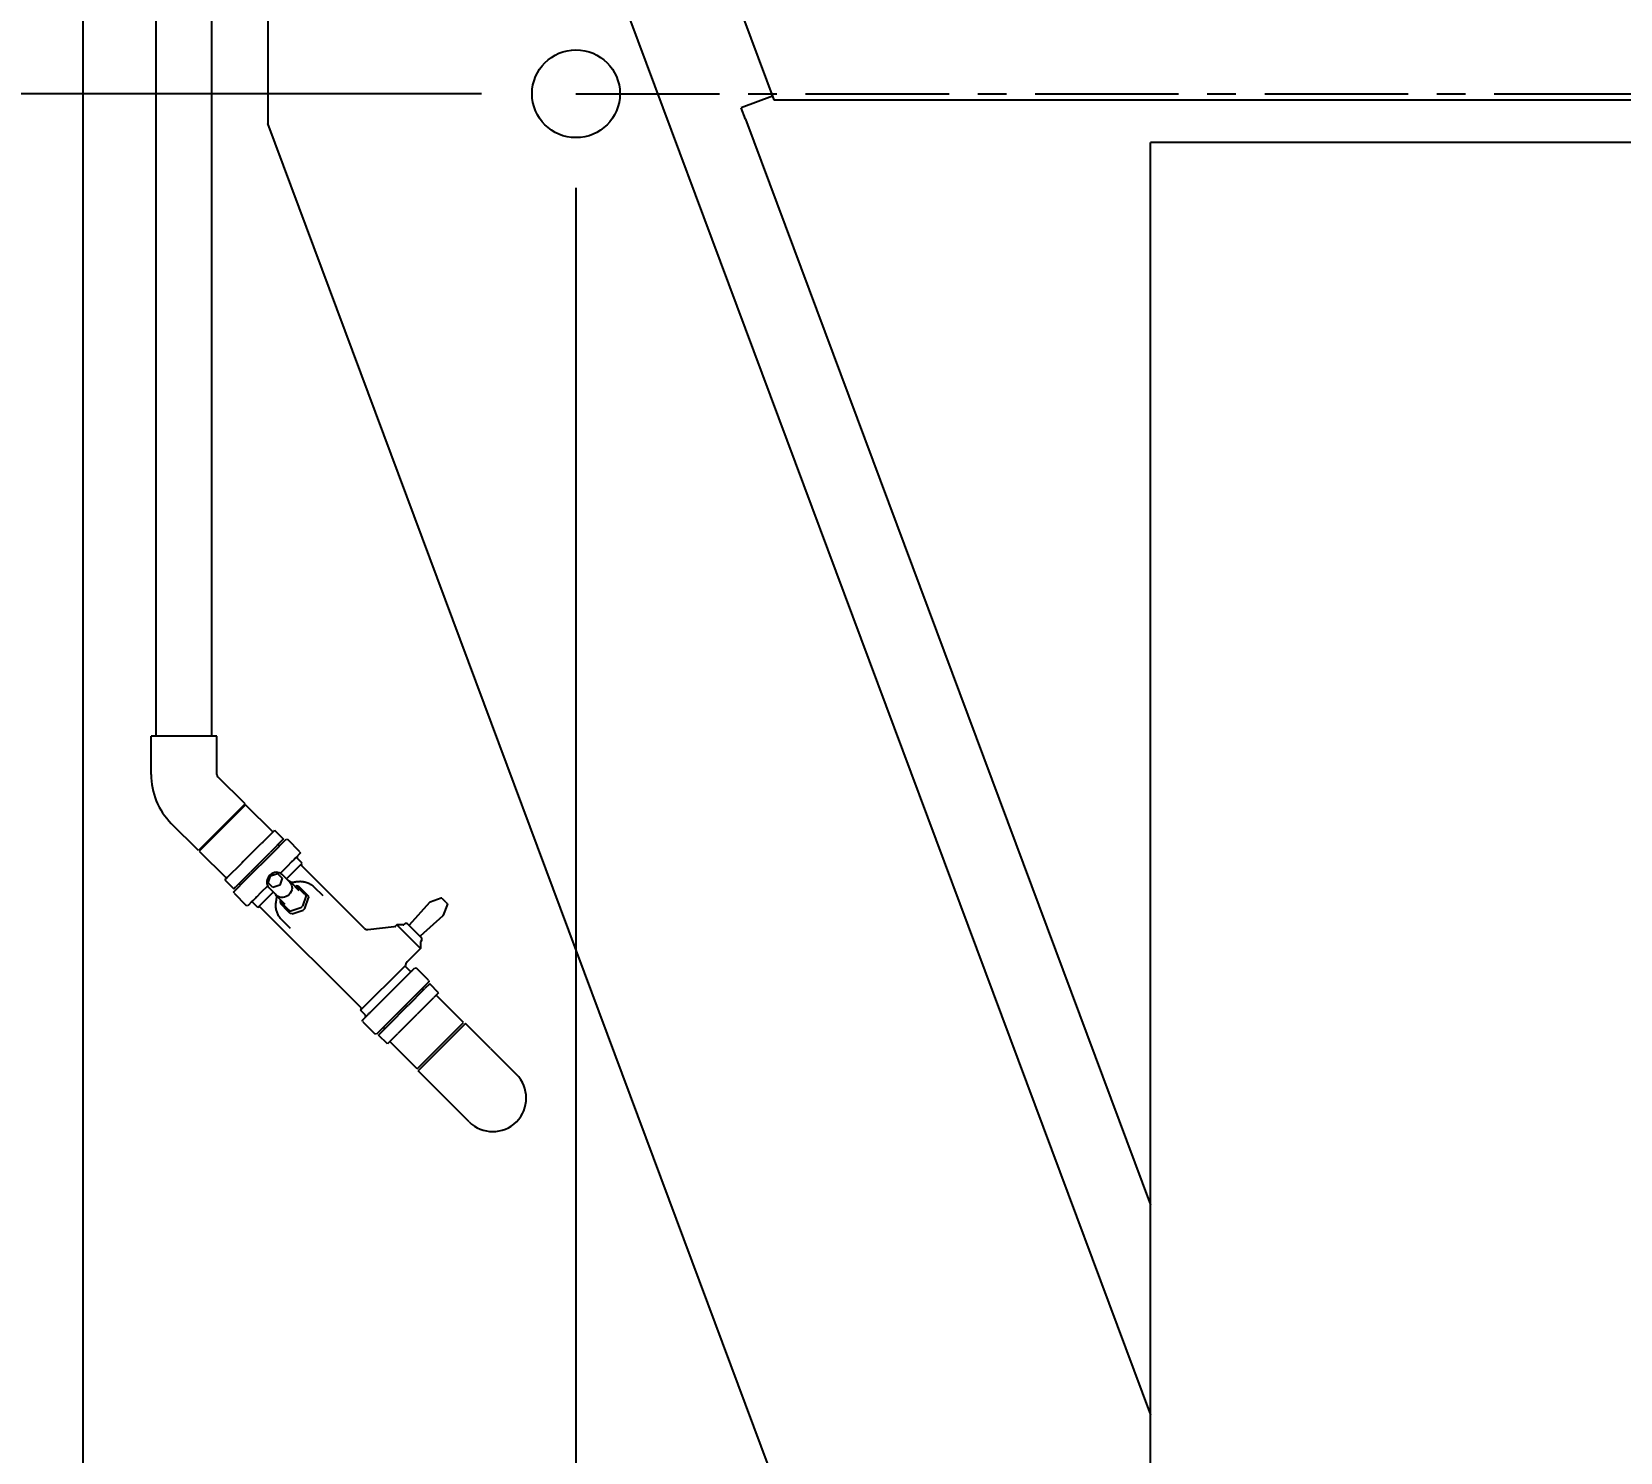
# Model space of a CAD drawing. Header units: millimetres. Extents: x 16200 to 32328, y 18593 to 29476.
# Drawn here: x 16256.42 to 16303.88, y 18925.77 to 18968.23 of the extents above; entities that cross this region are included whole.
import ezdxf

# ---------------------------------------------------------------- set-up
doc = ezdxf.new("R2010")
doc.units = ezdxf.units.MM
doc.header["$LTSCALE"] = 5
doc.linetypes.add('CENTER', pattern=[50.8, 31.75, -6.35, 6.35, -6.35])
for name, color, linetype in [('CONDENSER-STD-CONTROL', 1, 'Continuous'), ('RECIRCULATION-CONTROL', 3, 'Continuous'), ('UNIT', 6, 'Continuous'), ('WS-NO-CONTROL', 3, 'Continuous')]:
    doc.layers.add(name, color=color, linetype=linetype)
doc.styles.add('SUBMITTAL', font='romans.shx', dxfattribs={"width": 0.75})
doc.dimstyles.new('SUBMITTAL', dxfattribs={"dimtxt": 0.09375, "dimasz": 0.09375, "dimexe": 0.03125, "dimexo": 0.0625, "dimgap": 0.0625, "dimtad": 0, "dimdec": 4, "dimzin": 4, "dimdsep": 46, "dimlunit": 4, "dimtxsty": 'SUBMITTAL', "dimcen": 0.09375, "dimclre": 6, "dimadec": 0, "dimazin": 0, "dimtfac": 1, "dimtdec": 0, "dimtofl": 0, "dimtmove": 0, "dimatfit": 3, "dimfxl": 0, "dimfrac": 2, "dimtolj": 1, "dimtzin": 4, "dimarcsym": 0})

# ---------------------------------------------------------------- blocks, each defined once
blk = doc.blocks.new('*D8')
at = {"layer": 'UNIT', "color": 6, "lineweight": -2}
for p, q in [((16277.692, 18990.694), (16205.129, 18990.694)), ((16260.835, 18892.66), (16205.129, 18892.66))]:
    blk.add_line(p, q, dxfattribs=at)
at = {"layer": 'UNIT', "color": 3, "lineweight": -2}
for p, q in [((16207.946, 18985.765), (16207.946, 18951.36)), ((16207.946, 18897.589), (16207.946, 18931.994))]:
    blk.add_line(p, q, dxfattribs=at)
at = {"layer": 'UNIT', "color": 3}
for points in [[(16207.125, 18985.765), (16208.768, 18985.765), (16207.946, 18990.694)], [(16207.125, 18897.589), (16208.768, 18897.589), (16207.946, 18892.66)]]:
    blk.add_solid(points, dxfattribs=at)
at = {"layer": 'UNIT', "color": 3, "insert": (16207.946, 18941.677), "char_height": 4.9294, "attachment_point": 5, "rotation": 90, "style": 'SUBMITTAL'}
blk.add_mtext('\\A1;8\'-2"', dxfattribs=at)
blk = doc.blocks.new('*D11')
at = {"layer": 'CONDENSER-STD-CONTROL', "color": 6, "lineweight": -2}
for p, q in [((16272.679, 18963.562), (16272.679, 18869.843)), ((16257.946, 18896.122), (16257.946, 18869.843))]:
    blk.add_line(p, q, dxfattribs=at)
at = {"layer": 'CONDENSER-STD-CONTROL', "color": 3, "lineweight": -2}
for p, q in [((16257.946, 18872.66), (16253.017, 18872.66)), ((16267.75, 18872.66), (16262.876, 18872.66))]:
    blk.add_line(p, q, dxfattribs=at)
at = {"layer": 'CONDENSER-STD-CONTROL', "color": 3}
for points in [[(16262.876, 18873.481), (16262.876, 18871.838), (16257.946, 18872.66)], [(16267.75, 18873.481), (16267.75, 18871.838), (16272.679, 18872.66)]]:
    blk.add_solid(points, dxfattribs=at)
at = {"layer": 'CONDENSER-STD-CONTROL', "color": 3, "insert": (16236.292, 18872.66), "char_height": 4.9294, "attachment_point": 5, "style": 'SUBMITTAL'}
blk.add_mtext('\\A1;1\'-2 3/4"', dxfattribs=at)
blk = doc.blocks.new('*D12')
at = {"layer": 'CONDENSER-STD-CONTROL', "color": 3, "lineweight": -2}
for p, q in [((16247.946, 18906.495), (16247.946, 18914.711)), ((16247.946, 18887.73), (16247.946, 18882.801))]:
    blk.add_line(p, q, dxfattribs=at)
at = {"layer": 'CONDENSER-STD-CONTROL', "color": 6, "lineweight": -2}
for p, q in [((16287.098, 18901.566), (16245.129, 18901.566)), ((16260.835, 18892.66), (16245.129, 18892.66))]:
    blk.add_line(p, q, dxfattribs=at)
at = {"layer": 'CONDENSER-STD-CONTROL', "color": 3}
for points in [[(16247.125, 18906.495), (16248.768, 18906.495), (16247.946, 18901.566)], [(16247.125, 18887.73), (16248.768, 18887.73), (16247.946, 18892.66)]]:
    blk.add_solid(points, dxfattribs=at)
at = {"layer": 'CONDENSER-STD-CONTROL', "color": 3, "insert": (16247.946, 18926.77), "char_height": 4.9294, "attachment_point": 5, "rotation": 90, "style": 'SUBMITTAL'}
blk.add_mtext('\\A1;8 7/8"', dxfattribs=at)
blk = doc.blocks.new('*D13')
at = {"layer": 'CONDENSER-STD-CONTROL', "color": 6, "lineweight": -2}
for p, q in [((16269.862, 18966.378), (16235.129, 18966.378)), ((16260.835, 18892.66), (16235.129, 18892.66))]:
    blk.add_line(p, q, dxfattribs=at)
at = {"layer": 'CONDENSER-STD-CONTROL', "color": 3, "lineweight": -2}
for p, q in [((16237.946, 18961.449), (16237.946, 18946.632)), ((16237.946, 18897.589), (16237.946, 18912.831))]:
    blk.add_line(p, q, dxfattribs=at)
at = {"layer": 'CONDENSER-STD-CONTROL', "color": 3}
for points in [[(16237.125, 18961.449), (16238.768, 18961.449), (16237.946, 18966.378)], [(16237.125, 18897.589), (16238.768, 18897.589), (16237.946, 18892.66)]]:
    blk.add_solid(points, dxfattribs=at)
at = {"layer": 'CONDENSER-STD-CONTROL', "color": 3, "insert": (16237.946, 18929.731), "char_height": 4.9294, "attachment_point": 5, "rotation": 90, "style": 'SUBMITTAL'}
blk.add_mtext('\\A1;6\'-1 3/4"', dxfattribs=at)
blk = doc.blocks.new('*D45')
at = {"layer": 'UNIT', "color": 6, "lineweight": -2}
for p, q in [((16263.288, 18976.659), (16215.129, 18976.659)), ((16260.835, 18892.66), (16215.129, 18892.66))]:
    blk.add_line(p, q, dxfattribs=at)
at = {"layer": 'UNIT', "color": 3, "lineweight": -2}
for p, q in [((16217.946, 18971.729), (16217.946, 18944.342)), ((16217.946, 18897.589), (16217.946, 18924.976))]:
    blk.add_line(p, q, dxfattribs=at)
at = {"layer": 'UNIT', "color": 3}
for points in [[(16217.125, 18971.729), (16218.768, 18971.729), (16217.946, 18976.659)], [(16217.125, 18897.589), (16218.768, 18897.589), (16217.946, 18892.66)]]:
    blk.add_solid(points, dxfattribs=at)
at = {"layer": 'UNIT', "color": 3, "insert": (16217.946, 18934.659), "char_height": 4.9294, "attachment_point": 5, "rotation": 90, "style": 'SUBMITTAL'}
blk.add_mtext('\\A1;7\'-0"', dxfattribs=at)
blk = doc.blocks.new('*D104')
at = {"layer": 'WS-NO-CONTROL', "color": 6, "lineweight": -2}
for p, q in [((16290.766, 18973.044), (16225.129, 18973.044)), ((16260.835, 18892.66), (16225.129, 18892.66))]:
    blk.add_line(p, q, dxfattribs=at)
at = {"layer": 'WS-NO-CONTROL', "color": 3, "lineweight": -2}
for p, q in [((16227.946, 18968.114), (16227.946, 18949.753)), ((16227.946, 18897.589), (16227.946, 18915.951))]:
    blk.add_line(p, q, dxfattribs=at)
at = {"layer": 'WS-NO-CONTROL', "color": 3}
for points in [[(16227.125, 18968.114), (16228.768, 18968.114), (16227.946, 18973.044)], [(16227.125, 18897.589), (16228.768, 18897.589), (16227.946, 18892.66)]]:
    blk.add_solid(points, dxfattribs=at)
at = {"layer": 'WS-NO-CONTROL', "color": 3, "insert": (16227.946, 18932.852), "char_height": 4.9294, "attachment_point": 5, "rotation": 90, "style": 'SUBMITTAL'}
blk.add_mtext('\\A1;6\'-8 3/8"', dxfattribs=at)

msp = doc.modelspace()

# ---------------------------------------------------------------- linework, layer by layer
at = {"layer": 'CONDENSER-STD-CONTROL', "linetype": 'CENTER', "ltscale": 0.027}
msp.add_line((16272.6792, 18966.3784), (16337.0002, 18966.3784), dxfattribs=at)
at = {"layer": 'CONDENSER-STD-CONTROL'}
msp.add_circle((16272.6792, 18966.3784), 1.3125, dxfattribs=at)
at = {"layer": 'RECIRCULATION-CONTROL'}
for p, q in [((16260.1391, 18947.1784), (16260.1391, 18968.7719)), ((16261.7991, 18947.1784), (16261.7991, 18968.7719)), ((16261.9535, 18947.1784), (16259.9847, 18947.1784)), ((16259.9847, 18946.0332), (16259.9847, 18947.1784)), ((16261.9535, 18946.0332), (16261.9535, 18947.1784)), ((16262.7921, 18945.1538), (16261.9823, 18945.9636)), ((16262.7921, 18945.1538), (16261.4, 18943.7617)), ((16262.8109, 18945.1288), (16261.425, 18943.7428)), ((16262.8109, 18945.1288), (16263.6255, 18944.3142)), ((16261.4, 18943.7617), (16260.5902, 18944.5715)), ((16263.3211, 18944.0098), (16263.6613, 18944.35)), ((16263.6754, 18944.3641), (16263.6613, 18944.35)), ((16263.6754, 18944.3641), (16263.9406, 18944.0989)), ((16262.7396, 18943.4283), (16263.2784, 18943.967)), ((16263.3211, 18944.0098), (16263.2784, 18943.967)), ((16263.5863, 18943.7446), (16263.9265, 18944.0848)), ((16263.6341, 18943.704), (16264.0263, 18944.0962)), ((16263.8058, 18943.9063), (16263.7846, 18943.943)), ((16263.816, 18943.909), (16263.8054, 18943.9062)), ((16263.826, 18943.8989), (16263.8165, 18943.909)), ((16263.8252, 18943.8951), (16263.826, 18943.8984)), ((16263.9406, 18944.0989), (16263.9265, 18944.0848)), ((16264.0263, 18944.0962), (16264.0723, 18944.0866)), ((16264.4342, 18943.7247), (16264.0723, 18944.0866)), ((16261.425, 18943.7428), (16262.2396, 18942.9283)), ((16262.2711, 18942.9598), (16262.6929, 18943.3815)), ((16262.7396, 18943.4283), (16262.6929, 18943.3815)), ((16262.8497, 18942.9197), (16263.6341, 18943.704)), ((16263.0048, 18943.1631), (16263.5435, 18943.7019)), ((16263.5863, 18943.7446), (16263.5435, 18943.7019)), ((16264.0517, 18943.2865), (16263.8481, 18943.0829)), ((16264.0311, 18942.9124), (16264.4992, 18943.3804)), ((16264.185, 18943.4198), (16264.0517, 18943.2865)), ((16264.4438, 18943.6786), (16264.3105, 18943.5453)), ((16264.4992, 18943.3804), (16264.3502, 18943.5294)), ((16264.4342, 18943.7247), (16264.4438, 18943.6786)), ((16266.3608, 18941.4304), (16264.4828, 18943.3084)), ((16262.1901, 18942.8787), (16262.1897, 18942.8784)), ((16262.1897, 18942.8784), (16262.4549, 18942.6132)), ((16262.1901, 18942.8787), (16262.2478, 18942.9364)), ((16262.2711, 18942.9598), (16262.2478, 18942.9364)), ((16262.4576, 18942.5275), (16262.8497, 18942.9197)), ((16262.5363, 18942.6946), (16262.958, 18943.1164)), ((16263.0048, 18943.1631), (16262.958, 18943.1164)), ((16263.4802, 18942.7952), (16263.5498, 18943.004)), ((16263.5498, 18943.004), (16263.7586, 18943.0736)), ((16263.7586, 18943.0736), (16263.8978, 18942.9344)), ((16263.8978, 18942.9344), (16263.8282, 18942.7256)), ((16264.1344, 18942.8091), (16263.8978, 18943.0458)), ((16264.4128, 18942.5586), (16264.1604, 18942.811)), ((16262.4552, 18942.6136), (16262.4549, 18942.6132)), ((16262.4552, 18942.6136), (16262.5129, 18942.6713)), ((16262.4672, 18942.4814), (16262.4576, 18942.5275)), ((16262.4672, 18942.4814), (16262.8291, 18942.1195)), ((16262.5363, 18942.6946), (16262.5129, 18942.6713)), ((16262.6133, 18942.7677), (16262.6108, 18942.7692)), ((16262.6131, 18942.7678), (16262.613, 18942.7676)), ((16262.6232, 18942.7575), (16262.6131, 18942.767)), ((16262.6237, 18942.7575), (16262.6291, 18942.759)), ((16262.6668, 18942.7368), (16262.6287, 18942.7588)), ((16263.2673, 18942.5021), (16263.1339, 18942.3687)), ((16263.1734, 18942.0546), (16263.6414, 18942.5226)), ((16263.4709, 18942.7057), (16263.2673, 18942.5021)), ((16263.6194, 18942.656), (16263.4802, 18942.7952)), ((16263.7446, 18942.4194), (16263.508, 18942.656)), ((16263.8282, 18942.7256), (16263.6194, 18942.656)), ((16263.9952, 18942.141), (16263.7428, 18942.3934)), ((16264.2798, 18942.6915), (16264.3282, 18942.7076)), ((16264.3282, 18942.7076), (16264.3366, 18942.6919)), ((16264.3885, 18942.6956), (16264.3282, 18942.7076)), ((16264.5739, 18942.4545), (16264.3366, 18942.6919)), ((16264.3885, 18942.6956), (16264.6055, 18942.4786)), ((16264.6175, 18942.4184), (16264.509, 18942.0929)), ((16264.5739, 18942.4545), (16264.6175, 18942.4184)), ((16264.5786, 18942.0233), (16264.6871, 18942.3488)), ((16264.6175, 18942.4184), (16264.6055, 18942.4786)), ((16264.6055, 18942.4786), (16264.6751, 18942.409)), ((16264.6751, 18942.409), (16264.6871, 18942.3488)), ((16265.1236, 18942.4024), (16264.8572, 18942.6689)), ((16268.6524, 18942.3395), (16268.3202, 18942.2186)), ((16268.6734, 18942.3346), (16268.6731, 18942.3349)), ((16268.6734, 18942.3346), (16268.6988, 18942.3092)), ((16262.8751, 18942.1099), (16262.8291, 18942.1195)), ((16263.0085, 18942.2433), (16262.8751, 18942.1099)), ((16263.1734, 18942.0546), (16263.0244, 18942.2035)), ((16266.2603, 18939.056), (16263.2454, 18942.0709)), ((16263.8461, 18942.2255), (16263.8623, 18942.2739)), ((16263.8461, 18942.2255), (16263.8582, 18942.1653)), ((16263.8619, 18942.2172), (16263.8461, 18942.2255)), ((16264.0751, 18941.9483), (16263.8582, 18942.1653)), ((16263.8619, 18942.2172), (16264.0992, 18941.9799)), ((16264.0751, 18941.9483), (16264.1354, 18941.9362)), ((16264.1447, 18941.8787), (16264.0751, 18941.9483)), ((16264.1354, 18941.9362), (16264.0992, 18941.9799)), ((16264.4608, 18942.0447), (16264.1354, 18941.9362)), ((16264.205, 18941.8667), (16264.1447, 18941.8787)), ((16264.205, 18941.8667), (16264.5304, 18941.9751)), ((16264.4608, 18942.0447), (16264.509, 18942.0929)), ((16264.5786, 18942.0233), (16264.5304, 18941.9751)), ((16267.706, 18941.5398), (16268.3124, 18942.2132)), ((16268.715, 18942.2922), (16268.708, 18942.2992)), ((16268.7964, 18942.2108), (16268.715, 18942.2922)), ((16268.8367, 18942.1552), (16268.7158, 18941.823)), ((16268.8064, 18942.2016), (16268.8318, 18942.1761)), ((16268.8321, 18942.1759), (16268.8318, 18942.1761)), ((16264.1513, 18941.4302), (16263.8849, 18941.6966)), ((16266.457, 18941.3965), (16267.2448, 18941.4889)), ((16267.2448, 18941.4889), (16267.2915, 18941.4943)), ((16267.3242, 18941.5341), (16267.2835, 18941.4934)), ((16267.2915, 18941.4943), (16267.298, 18941.4951)), ((16267.3267, 18941.5362), (16268.0334, 18940.8295)), ((16267.5206, 18941.5362), (16267.3267, 18941.5362)), ((16267.5488, 18941.5562), (16267.5346, 18941.542)), ((16268.0535, 18941.163), (16267.6602, 18941.5562)), ((16268.037, 18941.2087), (16268.7105, 18941.8151)), ((16268.0334, 18941.0234), (16268.0334, 18940.8295)), ((16268.0535, 18941.0516), (16268.0392, 18941.0373)), ((16268.0313, 18940.827), (16267.637, 18940.4326)), ((16266.244, 18938.984), (16267.5656, 18940.3056)), ((16266.5581, 18938.9445), (16267.7346, 18940.1211)), ((16267.7187, 18940.1608), (16267.5794, 18940.3002)), ((16267.7346, 18940.1211), (16267.868, 18940.2544)), ((16267.868, 18940.2544), (16267.9141, 18940.2448)), ((16268.276, 18939.8829), (16267.9141, 18940.2448)), ((16268.1382, 18939.6011), (16267.6685, 18939.1314)), ((16268.2856, 18939.8369), (16267.8934, 18939.4447)), ((16268.0893, 18939.6352), (16268.0819, 18939.6332)), ((16268.0899, 18939.6351), (16268.1, 18939.6256)), ((16268.0972, 18939.6155), (16268.1323, 18939.5952)), ((16268.0974, 18939.6154), (16268.1, 18939.6251)), ((16268.1382, 18939.6011), (16268.1679, 18939.6308)), ((16268.3089, 18939.7718), (16268.1679, 18939.6308)), ((16268.276, 18939.8829), (16268.2856, 18939.8369)), ((16268.3089, 18939.7718), (16268.3111, 18939.774)), ((16268.5763, 18939.5088), (16268.3111, 18939.774)), ((16268.5741, 18939.5066), (16268.4331, 18939.3656)), ((16268.5741, 18939.5066), (16268.5763, 18939.5088)), ((16267.6202, 18939.0831), (16267.097, 18938.5599)), ((16267.8934, 18939.4447), (16267.1091, 18938.6603)), ((16267.6202, 18939.0831), (16267.6685, 18939.1314)), ((16268.4034, 18939.3359), (16267.9337, 18938.8662)), ((16268.4034, 18939.3359), (16268.4331, 18939.3656)), ((16269.3182, 18938.6215), (16268.5036, 18939.4361)), ((16266.3929, 18938.835), (16266.244, 18938.984)), ((16266.2993, 18938.6857), (16266.4327, 18938.8191)), ((16266.3089, 18938.6397), (16266.2993, 18938.6857)), ((16266.3089, 18938.6397), (16266.6708, 18938.2778)), ((16267.1091, 18938.6603), (16266.7169, 18938.2682)), ((16267.097, 18938.5599), (16266.7882, 18938.2511)), ((16267.8854, 18938.8179), (16267.3622, 18938.2948)), ((16267.8854, 18938.8179), (16267.9337, 18938.8662)), ((16267.9322, 18937.2356), (16269.3182, 18938.6215)), ((16269.3765, 18938.5915), (16267.9623, 18937.1773)), ((16270.1234, 18937.8446), (16269.3765, 18938.5915)), ((16266.7169, 18938.2682), (16266.6708, 18938.2778)), ((16266.7798, 18938.2426), (16266.7882, 18938.2511)), ((16267.0449, 18937.9775), (16266.7798, 18938.2426)), ((16266.9262, 18938.4775), (16266.9497, 18938.4368)), ((16266.9495, 18938.437), (16266.9484, 18938.4327)), ((16266.9484, 18938.4322), (16266.9579, 18938.4221)), ((16266.9582, 18938.422), (16266.9585, 18938.4214)), ((16266.9584, 18938.4221), (16266.9586, 18938.4221)), ((16267.3236, 18938.2562), (16267.0534, 18937.9859)), ((16267.3236, 18938.2562), (16267.3622, 18938.2948)), ((16267.0449, 18937.9775), (16267.0534, 18937.9859)), ((16267.9322, 18937.2356), (16267.1176, 18938.0502)), ((16270.1234, 18937.8446), (16270.9012, 18937.0668)), ((16268.7092, 18936.4304), (16267.9623, 18937.1773)), ((16269.487, 18935.6526), (16268.7092, 18936.4304))]:
    msp.add_line(p, q, dxfattribs=at)
for centre, radius, start, end in [((16262.0519, 18946.0332), 2.0672, 180, 225), ((16262.0519, 18946.0332), 0.0984, 180, 225), ((16264.3781, 18943.5572), 0.0394, 135, 225), ((16264.5107, 18943.3362), 0.0394, 135, 225), ((16268.6592, 18942.321), 0.0197, 45, 110), ((16262.9966, 18942.1757), 0.0394, 45, 135), ((16263.2175, 18942.0431), 0.0394, 45, 135), ((16268.327, 18942.2001), 0.0197, 110, 138), ((16268.8182, 18942.1619), 0.0197, 340, 45), ((16266.4443, 18941.514), 0.1181, 225, 276.68423), ((16267.3382, 18941.5202), 0.0197, 125.63945, 135), ((16267.5206, 18941.5559), 0.0197, 270, 315), ((16267.6045, 18941.5006), 0.0787, 45, 135), ((16267.6913, 18941.5529), 0.0197, 225, 318), ((16268.6973, 18941.8298), 0.0197, 312, 340), ((16268.0502, 18941.1941), 0.0197, 132, 225), ((16268.0531, 18941.0234), 0.0197, 135, 180), ((16267.9978, 18941.1073), 0.0787, 315, 45), ((16268.0174, 18940.8409), 0.0197, 315, 324.36055), ((16267.7762, 18940.2934), 0.1969, 135, 178.03931), ((16267.7466, 18940.1887), 0.0394, 225, 315), ((16266.2325, 18939.0282), 0.0394, 315, 45), ((16266.3651, 18938.8072), 0.0394, 315, 45), ((16270.1941, 18936.3597), 1, 225, 45)]:
    msp.add_arc(centre, radius, start, end, dxfattribs=at)
msp.add_ellipse((16263.7029, 18942.8509), major_axis=(-0.1949, -0.1949), ratio=0.8660254, start_param=3.1415927, end_param=6.2831853, dxfattribs=at)
at = {"layer": 'RECIRCULATION-CONTROL', "extrusion": (0, 0, -1)}
for centre, major_axis, ratio, start_param, end_param in [((16263.9395, 18942.6143), (-0.1949, -0.1949), 0.8660254, 3.1415927, 6.2831853), ((16268.6849, 18942.2952), (0.0538, -0.0538), 0.258819, 4.712389, 4.8915962), ((16268.7925, 18942.1877), (-0.0538, 0.0538), 0.258819, 1.3915891, 1.5707963)]:
    msp.add_ellipse(centre, major_axis=major_axis, ratio=ratio, start_param=start_param, end_param=end_param, dxfattribs=at)
at = {"layer": 'RECIRCULATION-CONTROL'}
for points, knots in [([(16264.3105, 18943.5453), (16264.2896, 18943.5243), (16264.2712, 18943.5011), (16264.2294, 18943.4593), (16264.2059, 18943.4407), (16264.185, 18943.4198)], [-1.91702663, -1.91702663, -1.91702663, -1.91702663, -1.46646968, -1.46646968, -1.01591274, -1.01591274, -1.01591274, -1.01591274]), ([(16264.1604, 18942.811), (16264.141, 18942.8303), (16264.1182, 18942.8462), (16264.0889, 18942.8598), (16264.0845, 18942.8617), (16264.0801, 18942.8634)], [6.28318531, 6.28318531, 6.28318531, 6.28318531, 6.59047475, 6.59047475, 6.6433499, 6.6433499, 6.6433499, 6.6433499]), ([(16264.1628, 18942.8086), (16264.167, 18942.809), (16264.1712, 18942.8094), (16264.1886, 18942.8112), (16264.2016, 18942.8125), (16264.227, 18942.8153), (16264.2394, 18942.8167), (16264.2639, 18942.8197), (16264.276, 18942.8213), (16264.2997, 18942.8248), (16264.3115, 18942.8267), (16264.3231, 18942.8287)], [1.54910742, 1.54910742, 1.54910742, 1.54910742, 1.58342825, 1.58342825, 1.69319425, 1.69319425, 1.80296025, 1.80296025, 1.91272626, 1.91272626, 2.02249226, 2.02249226, 2.02249226, 2.02249226]), ([(16264.3231, 18942.8287), (16264.3613, 18942.8353), (16264.4, 18942.8387), (16264.4773, 18942.8384), (16264.516, 18942.8348), (16264.5918, 18942.8204), (16264.6291, 18942.8096), (16264.7007, 18942.781), (16264.7352, 18942.7631), (16264.7997, 18942.7207), (16264.8298, 18942.6962), (16264.8572, 18942.6689)], [5.39500507, 5.39500507, 5.39500507, 5.39500507, 5.57264112, 5.57264112, 5.75027716, 5.75027716, 5.92791321, 5.92791321, 6.10554926, 6.10554926, 6.28318531, 6.28318531, 6.28318531, 6.28318531]), ([(16263.1339, 18942.3687), (16263.113, 18942.3478), (16263.0945, 18942.3244), (16263.0527, 18942.2826), (16263.0294, 18942.2642), (16263.0085, 18942.2433)], [-1.91702663, -1.91702663, -1.91702663, -1.91702663, -1.46646968, -1.46646968, -1.01591274, -1.01591274, -1.01591274, -1.01591274]), ([(16263.6904, 18942.4737), (16263.6939, 18942.4647), (16263.6979, 18942.4561), (16263.7132, 18942.4277), (16263.7268, 18942.4094), (16263.7428, 18942.3934)], [9.06461337, 9.06461337, 9.06461337, 9.06461337, 9.17102462, 9.17102462, 9.42477796, 9.42477796, 9.42477796, 9.42477796]), ([(16263.7251, 18942.2307), (16263.7271, 18942.2423), (16263.7289, 18942.254), (16263.7324, 18942.2778), (16263.734, 18942.2899), (16263.7371, 18942.3144), (16263.7385, 18942.3268), (16263.7413, 18942.3522), (16263.7426, 18942.3651), (16263.7443, 18942.3826), (16263.7448, 18942.3868), (16263.7452, 18942.391)], [0, 0, 0, 0, 0.10976465, 0.10976465, 0.2195293, 0.2195293, 0.32929395, 0.32929395, 0.43905859, 0.43905859, 0.47333536, 0.47333536, 0.47333536, 0.47333536]), ([(16263.8849, 18941.6966), (16263.8576, 18941.7239), (16263.8331, 18941.754), (16263.7907, 18941.8186), (16263.7728, 18941.853), (16263.7441, 18941.9247), (16263.7333, 18941.9619), (16263.7189, 18942.0378), (16263.7153, 18942.0764), (16263.7151, 18942.1538), (16263.7184, 18942.1925), (16263.7251, 18942.2307)], [3.14159265, 3.14159265, 3.14159265, 3.14159265, 3.3192287, 3.3192287, 3.49686475, 3.49686475, 3.6745008, 3.6745008, 3.85213684, 3.85213684, 4.02977289, 4.02977289, 4.02977289, 4.02977289]), ([(16267.2797, 18941.4912), (16267.2797, 18941.4912), (16267.2797, 18941.4912), (16267.2825, 18941.4924), (16267.2854, 18941.4933), (16267.2884, 18941.4939)], [-0.024559033, -0.024559033, -0.024559033, -0.024559033, -0.024419735, -0.024419735, 0, 0, 0, 0]), ([(16267.5656, 18940.3056), (16267.5734, 18940.3025), (16267.578, 18940.3007), (16267.5793, 18940.3002), (16267.5794, 18940.3002), (16267.5794, 18940.3002)], [0, 0, 0, 0, 0.23298833, 0.23298833, 0.27072593, 0.27072593, 0.27072593, 0.27072593]), ([(16266.4327, 18938.8191), (16266.4536, 18938.84), (16266.472, 18938.8633), (16266.5138, 18938.9051), (16266.5372, 18938.9236), (16266.5581, 18938.9445)], [1.01591274, 1.01591274, 1.01591274, 1.01591274, 1.46646968, 1.46646968, 1.91702663, 1.91702663, 1.91702663, 1.91702663])]:
    msp.add_open_spline(points, degree=3, knots=knots, dxfattribs=at)
for points in [[(16268.7082, 18942.2993), (16268.7081, 18942.2993), (16268.7081, 18942.2992), (16268.708, 18942.2992)], [(16268.7964, 18942.2108), (16268.7965, 18942.2108), (16268.7965, 18942.2109), (16268.7966, 18942.211)], [(16267.2915, 18941.4943), (16267.2905, 18941.4942), (16267.2894, 18941.4941), (16267.2884, 18941.4939)], [(16266.9599, 18938.4227), (16266.9588, 18938.4221), (16266.9581, 18938.4219), (16266.9579, 18938.4221)], [(16266.9586, 18938.4221), (16266.9589, 18938.4222), (16266.9593, 18938.4224), (16266.9599, 18938.4227)]]:
    msp.add_open_spline(points, degree=3, dxfattribs=at)
at = {"layer": 'UNIT'}
for p, q in [((16275.4479, 18974.6302), (16278.5928, 18966.1963)), ((16257.9462, 18973.3122), (16257.9462, 18898.9392)), ((16263.4719, 18969.6997), (16263.472, 18965.49)), ((16273.8755, 18969.6998), (16289.8397, 18926.8891)), ((16278.5503, 18966.3104), (16277.6133, 18965.961)), ((16278.5928, 18966.1963), (16331.0866, 18966.1963)), ((16277.7408, 18965.6191), (16277.6133, 18965.961)), ((16277.7401, 18965.6181), (16289.8397, 18933.17)), ((16287.9746, 18899.7821), (16263.472, 18965.49)), ((16289.8397, 18922.9224), (16289.8397, 18964.9224)), ((16319.8397, 18964.9224), (16289.8397, 18964.9224))]:
    msp.add_line(p, q, dxfattribs=at)

# ---------------------------------------------------------------- dimensions: what is measured, and where the dimension line sits
at = {"layer": 'CONDENSER-STD-CONTROL', "color": 3}
dim = msp.add_linear_dim(base=(16257.9462, 18872.6597), p1=(16272.6792, 18966.3784), p2=(16257.9462, 18898.9392), dimstyle='SUBMITTAL', override={"dimscale": 70.42, "dimtxt": 0.07, "dimasz": 0.07, "dimexe": 0.04, "dimexo": 0.04, "dimgap": 0.03125, "dimdec": 3, "dimzin": 3, "dimclrd": 3, "dimclrt": 3, "dimtdec": 3, "dimtix": 1}, dxfattribs=at)
dim.commit()
dim.dimension.update_dxf_attribs({"geometry": '*D11', "text_midpoint": (16236.2921, 18872.6597), "dimtype": 160})
for base, p1, picture, middle in [((16237.9462, 18892.6597), (16272.6792, 18966.3784), '*D13', (16237.9462, 18929.7314)), ((16247.9462, 18892.6597), (16289.915, 18901.5659), '*D12', (16247.9462, 18926.7704))]:
    dim = msp.add_linear_dim(base=base, p1=p1, p2=(16263.6522, 18892.6597), angle=90, dimstyle='SUBMITTAL', override={"dimscale": 70.42, "dimtxt": 0.07, "dimasz": 0.07, "dimexe": 0.04, "dimexo": 0.04, "dimgap": 0.03125, "dimdec": 3, "dimzin": 3, "dimclrd": 3, "dimclrt": 3, "dimtdec": 3, "dimtix": 1}, dxfattribs=at)
    dim.commit()
    dim.dimension.update_dxf_attribs({"geometry": picture, "text_midpoint": middle, "dimtype": 160})
at = {"layer": 'UNIT', "color": 3}
dim = msp.add_linear_dim(base=(16207.94625, 18892.65966), p1=(16280.50871, 18990.69421), p2=(16263.65221, 18892.65966), angle=90, dimstyle='SUBMITTAL', override={"dimscale": 70.42, "dimtxt": 0.07, "dimasz": 0.07, "dimexe": 0.04, "dimexo": 0.04, "dimgap": 0.03125, "dimdec": 3, "dimzin": 3, "dimclrd": 3, "dimclrt": 3, "dimtdec": 3, "dimtix": 1}, dxfattribs=at)
dim.commit()
dim.dimension.update_dxf_attribs({"geometry": '*D8', "text_midpoint": (16207.94625, 18941.67693), "dimtype": 160})
dim = msp.add_linear_dim(base=(16217.9462, 18892.6597), p1=(16266.1045, 18976.6588), p2=(16263.6522, 18892.6597), angle=90, dimstyle='SUBMITTAL', override={"dimscale": 70.42, "dimtxt": 0.07, "dimasz": 0.07, "dimexe": 0.04, "dimexo": 0.04, "dimgap": 0.03125, "dimdec": 3, "dimzin": 3, "dimclrd": 3, "dimclrt": 3, "dimtdec": 3, "dimtix": 1}, dxfattribs=at)
dim.commit()
dim.dimension.update_dxf_attribs({"geometry": '*D45', "text_midpoint": (16217.9462, 18934.6592)})
at = {"layer": 'WS-NO-CONTROL', "color": 3}
dim = msp.add_linear_dim(base=(16227.9462, 18892.6597), p1=(16293.5832, 18973.0438), p2=(16263.6522, 18892.6597), angle=90, dimstyle='SUBMITTAL', override={"dimscale": 70.42, "dimtxt": 0.07, "dimasz": 0.07, "dimexe": 0.04, "dimexo": 0.04, "dimgap": 0.03125, "dimdec": 3, "dimzin": 3, "dimclrd": 3, "dimclrt": 3, "dimtdec": 3, "dimtix": 1}, dxfattribs=at)
dim.commit()
dim.dimension.update_dxf_attribs({"geometry": '*D104', "text_midpoint": (16227.9462, 18932.8517)})

doc.saveas('drawing.dxf')
